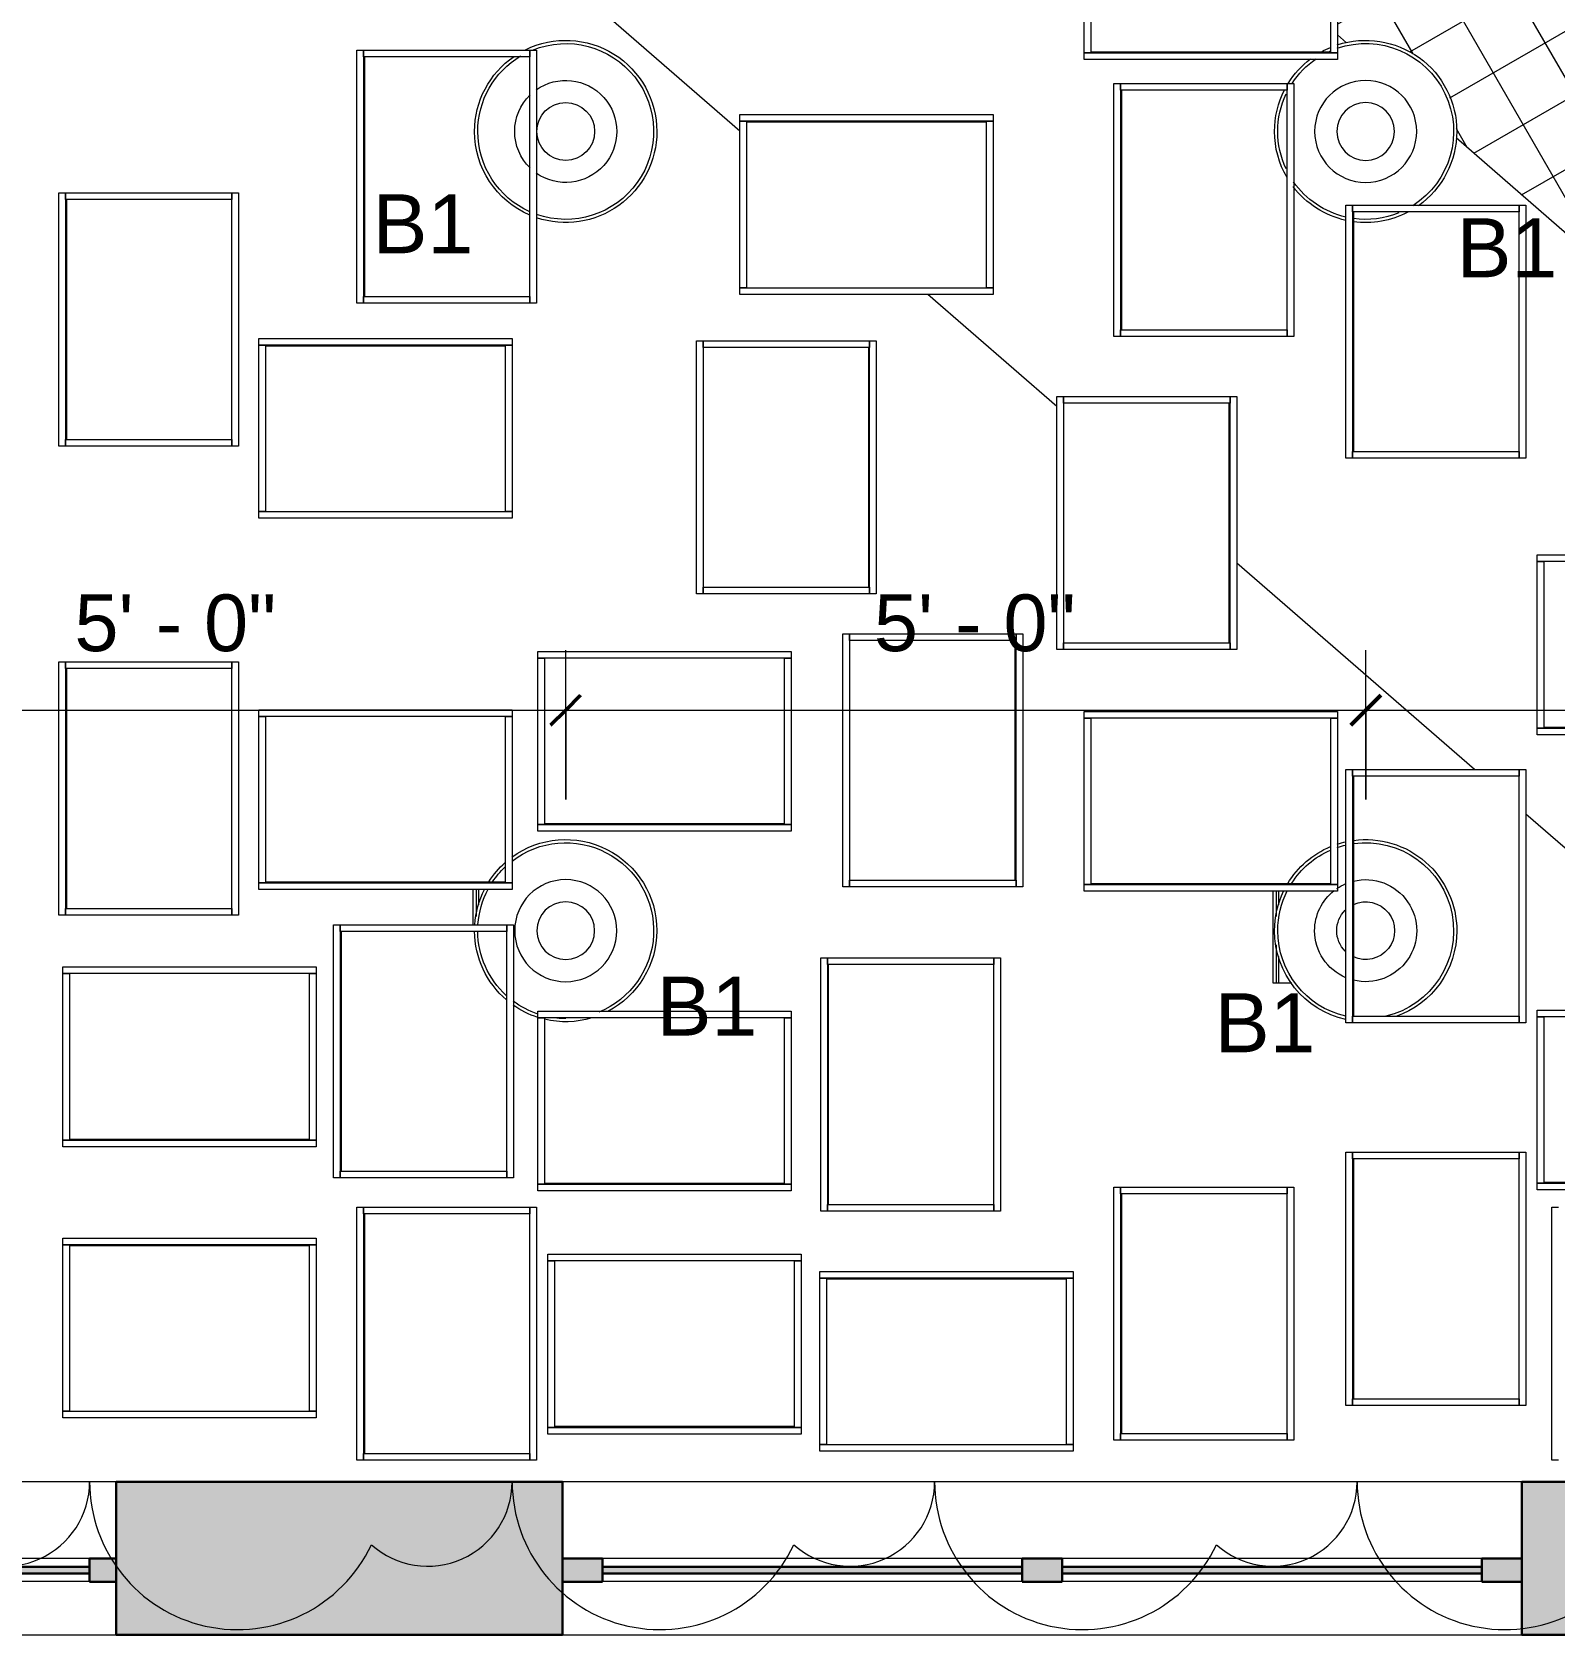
# Model space of a CAD drawing. Header units: inches. Extents: x 4387 to 7158, y 1246 to 2590.
# Drawn here: x 6943.4 to 7057.7, y 1283.3 to 1403.6 of the extents above; entities that cross this region are included whole.
import ezdxf

# ---------------------------------------------------------------- set-up
doc = ezdxf.new("R2010")
doc.units = ezdxf.units.IN
doc.header["$MEASUREMENT"] = 0
for name, color, linetype, lineweight in [('A-ANNO-DIMS', 211, 'Continuous', 9), ('A-ANNO-DIMS-48', 211, 'Continuous', 9), ('A-CLNG', 13, 'Continuous', 13), ('A-FLOR', 192, 'Continuous', 13), ('A-GENM', 13, 'Continuous', 9), ('A-GLAZ-CURT', 52, 'Continuous', 13), ('A-GLAZ-CWMG', 51, 'Continuous', 13), ('A-WALL', 113, 'Continuous', 13), ('A-WALL-PATT', 111, 'Continuous', 13), ('E-LITE-EQPM', 33, 'Continuous', 9), ('E-LITE-EQPM-IDEN', 33, 'Continuous', 9), ('G-ANNO-REVC', 71, 'Continuous', 9), ('M-EQPM', 50, 'Continuous', 9)]:
    doc.layers.add(name, color=color, linetype=linetype, lineweight=lineweight)
doc.styles.add('Arial_1', font='arial.ttf', dxfattribs={"height": 4.425898})
doc.styles.add('Swis721 Lt BT_2', font='swissl.ttf', dxfattribs={"height": 4.257319})
doc.dimstyles.new('OTJ_-_3_32__Linear__1_2__Tolerance_1', dxfattribs={"dimscale": 12, "dimtxt": 4.5, "dimasz": 0.1875, "dimexe": 0.375, "dimexo": 0.25, "dimgap": 0.25, "dimtad": 1, "dimdec": 1, "dimrnd": 0.5, "dimzin": 3, "dimdsep": 46, "dimlunit": 4, "dimtxsty": 'Swis721 Lt BT_2', "dimblk1": 'OBLIQUE', "dimblk2": 'OBLIQUE', "dimsah": 1, "dimcen": 0.09, "dimdle": 0.375, "dimazin": 0, "dimtfac": 1, "dimtdec": 4, "dimtix": 1, "dimtmove": 0, "dimatfit": 3, "dimfxl": 1, "dimtvp": 1, "dimfrac": 2, "dimtolj": 1, "dimtzin": 0, "dimarcsym": 2})

# ---------------------------------------------------------------- blocks, each defined once
blk = doc.blocks.new('Rectangular Mullion - 2_ x 1 3_4_-4406287-3 - ENLARGED PLAN _ LOUNGE 1025')
at = {"layer": 'A-GLAZ-CWMG', "lineweight": 18}
blk.add_hatch(color=50, dxfattribs=at).paths.add_polyline_path([(-2, -0.88), (0, -0.88), (0, 0.88), (-2, 0.88), (-2, -0.25)], flags=0)
at = {"layer": 'A-GLAZ-CWMG', "color": 135, "lineweight": 30}
for p, q in [((-2, 0.88), (0, 0.88)), ((-2, -0.88), (-2, 0.88)), ((0, 0.88), (0, -0.88)), ((0, -0.88), (-2, -0.88))]:
    blk.add_line(p, q, dxfattribs=at)
blk = doc.blocks.new('Rectangular Mullion - 3_ x 1 3_4_-4402381-3 - ENLARGED PLAN _ LOUNGE 1025')
at = {"layer": 'A-GLAZ-CWMG', "color": 215, "lineweight": 18}
for p, q in [((6064.46, 1289.03), (6032.46, 1289.03)), ((6064.46, 1287.28), (6032.46, 1287.28))]:
    blk.add_line(p, q, dxfattribs=at)
blk = doc.blocks.new('Rectangular Mullion - 3_ x 1 3_4_-4406289-3 - ENLARGED PLAN _ LOUNGE 1025')
at = {"layer": 'A-GLAZ-CWMG', "lineweight": 18}
blk.add_hatch(color=50, dxfattribs=at).paths.add_polyline_path([(-3, -0.88), (0, -0.88), (0, 0.88), (-3, 0.88), (-3, -0.25)], flags=0)
at = {"layer": 'A-GLAZ-CWMG', "color": 135, "lineweight": 30}
for p, q in [((-3, 0.88), (0, 0.88)), ((-3, -0.88), (-3, 0.88)), ((0, 0.88), (0, -0.88)), ((0, -0.88), (-3, -0.88))]:
    blk.add_line(p, q, dxfattribs=at)
blk = doc.blocks.new('Rectangular Mullion - 3_ x 1 3_4_-4405086-3 - ENLARGED PLAN _ LOUNGE 1025')
at = {"layer": 'A-GLAZ-CWMG', "color": 215, "lineweight": 18}
for p, q in [((6134.46, 1289.03), (6102.96, 1289.03)), ((6134.46, 1287.28), (6102.96, 1287.28))]:
    blk.add_line(p, q, dxfattribs=at)
blk = doc.blocks.new('System Panel - Glazed-4406290-3 - ENLARGED PLAN _ LOUNGE 1025')
at = {"layer": 'A-GLAZ-CURT', "lineweight": 18}
blk.add_hatch(color=50, dxfattribs=at).paths.add_polyline_path([(16, 0.25), (-16, 0.25), (-16, -0.25), (16, -0.25)], flags=0)
at = {"layer": 'A-GLAZ-CURT', "color": 135, "lineweight": 30}
for p, q in [((-16, -0.25), (-16, 0.25)), ((-16, 0.25), (16, 0.25)), ((16, 0.25), (16, -0.25)), ((16, -0.25), (-16, -0.25))]:
    blk.add_line(p, q, dxfattribs=at)
blk = doc.blocks.new('System Panel - Glazed-4406292-3 - ENLARGED PLAN _ LOUNGE 1025')
at = {"layer": 'A-GLAZ-CURT', "lineweight": 18}
blk.add_hatch(color=50, dxfattribs=at).paths.add_polyline_path([(-15.75, 0.25), (-15.75, -0.25), (15.75, -0.25), (15.75, 0.25), (-13.49, 0.25)], flags=0)
at = {"layer": 'A-GLAZ-CURT', "color": 135, "lineweight": 30}
for p, q in [((-15.75, -0.25), (-15.75, 0.25)), ((-15.75, 0.25), (15.75, 0.25)), ((15.75, 0.25), (15.75, -0.25)), ((15.75, -0.25), (-15.75, -0.25))]:
    blk.add_line(p, q, dxfattribs=at)
blk = doc.blocks.new('Rectangular Mullion - 3_ x 1 3_4_-4406293-3 - ENLARGED PLAN _ LOUNGE 1025')
at = {"layer": 'A-GLAZ-CWMG', "lineweight": 18}
blk.add_hatch(color=50, dxfattribs=at).paths.add_polyline_path([(-3, -0.88), (-3, 0.88), (0, 0.88), (0, -0.88)], flags=0)
at = {"layer": 'A-GLAZ-CWMG', "color": 135, "lineweight": 30}
for p, q in [((0, 0.88), (-3, 0.88)), ((-3, 0.88), (-3, -0.88)), ((0, -0.88), (0, 0.88)), ((-3, -0.88), (0, -0.88))]:
    blk.add_line(p, q, dxfattribs=at)
blk = doc.blocks.new('Rectangular Mullion - 3_ x 1 3_4_-4406288-3 - ENLARGED PLAN _ LOUNGE 1025')
at = {"layer": 'A-GLAZ-CWMG', "lineweight": 18}
blk.add_hatch(color=50, dxfattribs=at).paths.add_polyline_path([(1.5, -0.88), (-1.5, -0.88), (-1.5, 0.88), (1.5, 0.88), (1.5, -0.25)], flags=0)
at = {"layer": 'A-GLAZ-CWMG', "color": 135, "lineweight": 30}
for p, q in [((1.5, 0.88), (-1.5, 0.88)), ((-1.5, 0.88), (-1.5, -0.88)), ((1.5, -0.88), (1.5, 0.88)), ((-1.5, -0.88), (1.5, -0.88))]:
    blk.add_line(p, q, dxfattribs=at)
blk = doc.blocks.new('Mechanical Equipment 1 - Mechanical Equipment 1-4892762-3 - ENLARGED PLAN _ LOUNGE 1025')
at = {"layer": 'M-EQPM'}
h = blk.add_hatch(dxfattribs=at)
h.set_pattern_fill('FP_46', color=90, style=0, pattern_type=2)
h.set_pattern_definition([(30, (883.241, 0), (-2.25, 3.8971143), []), (120, (883.241, 0), (-3.8971143, -2.25), [])])
h.paths.add_polyline_path([(6208.78, 1359.38), (6230.03, 1383.84), (6223, 1389.95), (6222.02, 1389.54), (6220.25, 1389.31), (6218.48, 1389.54), (6216.83, 1390.23), (6215.41, 1391.31), (6214.32, 1392.73), (6213.64, 1394.38), (6213.4, 1396.15), (6213.64, 1397.93), (6213.69, 1398.05), (6197.13, 1412.44), (6197.13, 1401.55), (6178.13, 1401.55), (6178.13, 1415.05), (6194.12, 1415.05), (6193.72, 1415.39), (6193.22, 1415.39), (6193.22, 1415.83), (6182.38, 1425.26), (6173.13, 1425.26), (6173.13, 1433.3), (6172.27, 1434.05), (6172.27, 1415.39), (6158.77, 1415.39), (6158.77, 1434.39), (6171.88, 1434.39), (6160.31, 1444.44), (6160.25, 1444.43), (6158.48, 1444.67), (6156.83, 1445.35), (6155.41, 1446.44), (6154.32, 1447.86), (6153.64, 1449.51), (6153.53, 1450.34), (6134.02, 1467.3), (6134.02, 1448.34), (6120.52, 1448.34), (6120.52, 1467.34), (6133.95, 1467.36), (6129.95, 1470.84), (6119.29, 1470.84), (6119.29, 1480.1), (6110.31, 1487.91), (6101.22, 1487.91), (6101.22, 1495.81), (6096.19, 1500.19), (6096.19, 1495.55), (6077.19, 1495.55), (6077.19, 1509.05), (6085.99, 1509.05), (6070.49, 1522.53), (6062.48, 1522.53), (6062.48, 1529.49), (6054.96, 1536.03), (6054.42, 1536.03), (6054.34, 1536.56), (6012.46, 1572.97), (6012.46, 1582.08), (5976.33, 1582.08), (5976.33, 1561.34), (5973.82, 1557.75), (5973.82, 1497.54), (5989.87, 1520.44), (5983.96, 1520.44), (5983.96, 1540.44), (6003.96, 1540.44), (6003.96, 1537.43), (6062.48, 1486.56), (6062.48, 1486.84), (6081.48, 1486.84), (6081.48, 1473.34), (6077.69, 1473.34), (6110.78, 1444.57), (6114.52, 1444.57), (6114.52, 1441.32), (6121.02, 1435.67), (6121.02, 1444.57), (6134.52, 1444.57), (6134.52, 1425.57), (6132.63, 1425.57), (6144.74, 1415.05), (6158.13, 1415.05), (6158.13, 1403.41), (6158.82, 1402.81), (6160.25, 1403), (6162.02, 1402.77), (6163.67, 1402.08), (6165.09, 1400.99), (6166.18, 1399.58), (6166.86, 1397.93), (6167.09, 1396.15), (6167.03, 1395.67), (6175.35, 1388.44), (6175.35, 1399.75), (6188.85, 1399.75), (6188.85, 1380.75), (6184.19, 1380.75), (6193.22, 1372.9), (6193.22, 1390.61), (6206.72, 1390.61), (6206.72, 1371.61), (6194.71, 1371.61), (6206.72, 1361.17)], flags=0)
h.paths.add_polyline_path([(6139.13, 1425.26), (6139.13, 1438.76), (6158.13, 1438.76), (6158.13, 1425.26), (6139.63, 1425.26)], flags=0)
h.paths.add_polyline_path([(6137.36, 1454.68), (6136.82, 1454.79), (6136.29, 1455), (6135.78, 1455.4), (6135.45, 1455.82), (6135.26, 1456.12), (6135.09, 1456.63), (6135.02, 1457.19), (6135.16, 1457.93), (6135.48, 1458.61), (6135.83, 1459.02), (6136.24, 1459.34), (6136.77, 1459.57), (6137.18, 1459.68), (6137.77, 1459.69), (6138.27, 1459.58), (6138.78, 1459.38), (6139.3, 1458.97), (6139.64, 1458.55), (6139.83, 1458.25), (6140, 1457.74), (6140.06, 1457.19), (6139.95, 1456.5), (6139.61, 1455.76), (6139.26, 1455.35), (6138.84, 1455.03), (6138.31, 1454.8), (6137.9, 1454.7), (6137.38, 1454.68)], flags=0)
h.paths.add_polyline_path([(6113.36, 1454.68), (6112.82, 1454.79), (6112.29, 1455), (6111.78, 1455.4), (6111.45, 1455.82), (6111.25, 1456.16), (6111.09, 1456.63), (6111.02, 1457.19), (6111.16, 1457.93), (6111.48, 1458.61), (6111.83, 1459.02), (6112.24, 1459.34), (6112.77, 1459.57), (6113.18, 1459.68), (6113.76, 1459.69), (6114.27, 1459.58), (6114.78, 1459.38), (6115.3, 1458.97), (6115.64, 1458.55), (6115.83, 1458.25), (6116, 1457.74), (6116.06, 1457.19), (6115.95, 1456.5), (6115.61, 1455.76), (6115.26, 1455.35), (6114.84, 1455.03), (6114.31, 1454.8), (6113.9, 1454.7), (6113.38, 1454.68)], flags=0)
h.paths.add_polyline_path([(6113.66, 1461.15), (6099.13, 1461.15), (6099.13, 1474.65), (6118.13, 1474.65), (6118.13, 1461.15), (6116.42, 1461.15)], flags=0)
h.paths.add_polyline_path([(6095.61, 1470.17), (6084.53, 1470.17), (6084.53, 1489.17), (6098.03, 1489.17), (6098.03, 1470.17), (6097.53, 1470.17)], flags=0)
h.paths.add_polyline_path([(6075.16, 1495.72), (6062.16, 1495.72), (6062.16, 1514.72), (6075.66, 1514.72), (6075.66, 1495.72), (6075.24, 1495.72)], flags=0)
h.paths.add_polyline_path([(6040.25, 1509.31), (6038.48, 1509.54), (6036.83, 1510.23), (6035.41, 1511.31), (6034.32, 1512.73), (6033.64, 1514.38), (6033.4, 1516.15), (6033.64, 1517.93), (6034.32, 1519.58), (6035.41, 1520.99), (6036.83, 1522.08), (6038.48, 1522.77), (6040.25, 1523), (6042.02, 1522.77), (6043.67, 1522.08), (6045.09, 1520.99), (6046.18, 1519.58), (6046.86, 1517.93), (6047.09, 1516.15), (6046.86, 1514.38), (6046.18, 1512.73), (6045.09, 1511.31), (6043.67, 1510.23), (6042.02, 1509.54)], flags=0)
for p, q in [((6158.82, 1402.81), (6158.13, 1403.41)), ((6175.35, 1388.44), (6167.03, 1395.67))]:
    blk.add_line(p, q, dxfattribs=at)
blk = doc.blocks.new('Generic Models 1 - Generic Models 1-4984576-3 - ENLARGED PLAN _ LOUNGE 1025')
at = {"layer": 'A-CLNG', "lineweight": 18}
for p, q in [((6139.13, 1402.05), (6139.13, 1414.55)), ((6139.63, 1414.55), (6139.63, 1402.05)), ((6157.63, 1402.05), (6157.63, 1414.55)), ((6158.13, 1414.55), (6158.13, 1402.05)), ((6084.53, 1402.25), (6085.03, 1402.25)), ((6084.53, 1383.25), (6084.53, 1402.25)), ((6085.03, 1402.25), (6097.53, 1402.25)), ((6085.03, 1401.75), (6085.03, 1402.25)), ((6085.03, 1402.25), (6085.03, 1383.25)), ((6097.53, 1402.25), (6097.53, 1401.75)), ((6097.53, 1402.25), (6098.03, 1402.25)), ((6097.53, 1383.25), (6097.53, 1402.25)), ((6098.03, 1402.25), (6098.03, 1383.25)), ((6139.63, 1402.05), (6139.13, 1402.05)), ((6139.13, 1401.55), (6139.13, 1402.05)), ((6139.13, 1402.05), (6158.13, 1402.05)), ((6139.63, 1402.12), (6157.63, 1402.12)), ((6158.13, 1402.05), (6157.63, 1402.05)), ((6158.13, 1402.05), (6158.13, 1401.55)), ((6097.53, 1401.75), (6085.03, 1401.75)), ((6085.11, 1401.76), (6085.11, 1383.75)), ((6158.13, 1401.55), (6139.13, 1401.55)), ((6141.35, 1399.75), (6141.85, 1399.75)), ((6141.35, 1380.75), (6141.35, 1399.75)), ((6141.85, 1399.75), (6154.35, 1399.75)), ((6141.85, 1399.25), (6141.85, 1399.75)), ((6141.85, 1399.75), (6141.85, 1380.75)), ((6154.35, 1399.75), (6154.35, 1399.25)), ((6154.35, 1399.75), (6154.85, 1399.75)), ((6154.35, 1380.75), (6154.35, 1399.75)), ((6154.85, 1399.75), (6154.85, 1380.75)), ((6154.35, 1399.25), (6141.85, 1399.25)), ((6141.92, 1399.26), (6141.92, 1381.25)), ((6113.29, 1396.92), (6113.29, 1397.42)), ((6113.29, 1397.42), (6132.29, 1397.42)), ((6132.29, 1397.42), (6132.29, 1396.92)), ((6113.29, 1384.42), (6113.29, 1396.92)), ((6113.29, 1396.92), (6113.79, 1396.92)), ((6132.29, 1396.92), (6113.29, 1396.92)), ((6113.79, 1396.92), (6113.79, 1384.42)), ((6131.79, 1396.85), (6113.79, 1396.85)), ((6131.79, 1384.42), (6131.79, 1396.92)), ((6131.79, 1396.92), (6132.29, 1396.92)), ((6132.29, 1396.92), (6132.29, 1384.42)), ((6062.16, 1391.53), (6062.66, 1391.53)), ((6062.16, 1372.53), (6062.16, 1391.53)), ((6062.66, 1391.53), (6075.16, 1391.53)), ((6062.66, 1391.03), (6062.66, 1391.53)), ((6062.66, 1391.53), (6062.66, 1372.53)), ((6075.16, 1391.53), (6075.16, 1391.03)), ((6075.16, 1391.53), (6075.66, 1391.53)), ((6075.16, 1372.53), (6075.16, 1391.53)), ((6075.66, 1391.53), (6075.66, 1372.53)), ((6075.16, 1391.03), (6062.66, 1391.03)), ((6062.74, 1391.04), (6062.74, 1373.03)), ((6158.77, 1390.61), (6159.27, 1390.61)), ((6158.77, 1371.61), (6158.77, 1390.61)), ((6159.27, 1390.61), (6171.77, 1390.61)), ((6159.27, 1390.11), (6159.27, 1390.61)), ((6159.27, 1390.61), (6159.27, 1371.61)), ((6171.77, 1390.11), (6159.27, 1390.11)), ((6159.34, 1390.12), (6159.34, 1372.11)), ((6171.77, 1390.61), (6171.77, 1390.11)), ((6171.77, 1390.61), (6172.27, 1390.61)), ((6171.77, 1371.61), (6171.77, 1390.61)), ((6172.27, 1390.61), (6172.27, 1371.61)), ((6113.79, 1384.42), (6113.29, 1384.42)), ((6113.29, 1383.92), (6113.29, 1384.42)), ((6113.29, 1384.42), (6132.29, 1384.42)), ((6132.29, 1383.92), (6113.29, 1383.92)), ((6132.29, 1384.42), (6131.79, 1384.42)), ((6132.29, 1384.42), (6132.29, 1383.92)), ((6085.03, 1383.25), (6084.53, 1383.25)), ((6085.03, 1383.75), (6097.53, 1383.75)), ((6085.03, 1383.25), (6085.03, 1383.75)), ((6097.53, 1383.25), (6085.03, 1383.25)), ((6097.53, 1383.75), (6097.53, 1383.25)), ((6098.03, 1383.25), (6097.53, 1383.25)), ((6077.19, 1380.11), (6077.19, 1380.61)), ((6077.19, 1380.61), (6096.19, 1380.61)), ((6096.19, 1380.61), (6096.19, 1380.11)), ((6110.02, 1361.43), (6110.02, 1380.43)), ((6110.02, 1380.43), (6110.52, 1380.43)), ((6110.52, 1379.93), (6110.52, 1380.43)), ((6110.52, 1380.43), (6123.02, 1380.43)), ((6110.52, 1380.43), (6110.52, 1361.43)), ((6123.02, 1380.43), (6123.02, 1379.93)), ((6123.02, 1361.43), (6123.02, 1380.43)), ((6123.02, 1380.43), (6123.52, 1380.43)), ((6123.52, 1380.43), (6123.52, 1361.43)), ((6141.85, 1380.75), (6141.35, 1380.75)), ((6141.85, 1381.25), (6154.35, 1381.25)), ((6141.85, 1380.75), (6141.85, 1381.25)), ((6154.35, 1380.75), (6141.85, 1380.75)), ((6154.35, 1381.25), (6154.35, 1380.75)), ((6154.85, 1380.75), (6154.35, 1380.75)), ((6077.19, 1367.61), (6077.19, 1380.11)), ((6077.19, 1380.11), (6077.69, 1380.11)), ((6096.19, 1380.11), (6077.19, 1380.11)), ((6077.69, 1380.11), (6077.69, 1367.61)), ((6095.69, 1380.04), (6077.69, 1380.04)), ((6095.69, 1367.61), (6095.69, 1380.11)), ((6095.69, 1380.11), (6096.19, 1380.11)), ((6096.19, 1380.11), (6096.19, 1367.61)), ((6123.02, 1379.93), (6110.52, 1379.93)), ((6122.95, 1361.92), (6122.95, 1379.93)), ((6137.08, 1357.26), (6137.08, 1376.26)), ((6137.08, 1376.26), (6137.58, 1376.26)), ((6137.58, 1375.76), (6137.58, 1376.26)), ((6137.58, 1376.26), (6150.08, 1376.26)), ((6137.58, 1376.26), (6137.58, 1357.26)), ((6150.08, 1375.76), (6137.58, 1375.76)), ((6150.01, 1357.76), (6150.01, 1375.76)), ((6150.08, 1376.26), (6150.08, 1375.76)), ((6150.08, 1357.26), (6150.08, 1376.26)), ((6150.08, 1376.26), (6150.58, 1376.26)), ((6150.58, 1376.26), (6150.58, 1357.26)), ((6062.66, 1373.03), (6075.16, 1373.03)), ((6062.66, 1372.53), (6062.66, 1373.03)), ((6075.16, 1373.03), (6075.16, 1372.53)), ((6062.66, 1372.53), (6062.16, 1372.53)), ((6075.16, 1372.53), (6062.66, 1372.53)), ((6075.66, 1372.53), (6075.16, 1372.53)), ((6159.27, 1372.11), (6171.77, 1372.11)), ((6159.27, 1371.61), (6159.27, 1372.11)), ((6171.77, 1372.11), (6171.77, 1371.61)), ((6159.27, 1371.61), (6158.77, 1371.61)), ((6171.77, 1371.61), (6159.27, 1371.61)), ((6172.27, 1371.61), (6171.77, 1371.61)), ((6077.69, 1367.61), (6077.19, 1367.61)), ((6077.19, 1367.11), (6077.19, 1367.61)), ((6077.19, 1367.61), (6096.19, 1367.61)), ((6096.19, 1367.11), (6077.19, 1367.11)), ((6096.19, 1367.61), (6095.69, 1367.61)), ((6096.19, 1367.61), (6096.19, 1367.11)), ((6173.13, 1363.86), (6173.13, 1364.36)), ((6173.13, 1364.36), (6192.13, 1364.36)), ((6173.13, 1351.36), (6173.13, 1363.86)), ((6173.13, 1363.86), (6173.63, 1363.86)), ((6192.13, 1363.86), (6173.13, 1363.86)), ((6173.63, 1363.86), (6173.63, 1351.36)), ((6110.52, 1361.43), (6110.02, 1361.43)), ((6110.52, 1361.43), (6110.52, 1361.93)), ((6110.52, 1361.93), (6123.02, 1361.93)), ((6123.02, 1361.43), (6110.52, 1361.43)), ((6123.02, 1361.93), (6123.02, 1361.43)), ((6123.52, 1361.43), (6123.02, 1361.43)), ((6121.02, 1339.43), (6121.02, 1358.43)), ((6121.02, 1358.43), (6121.52, 1358.43)), ((6121.52, 1357.93), (6121.52, 1358.43)), ((6121.52, 1358.43), (6134.02, 1358.43)), ((6121.52, 1358.43), (6121.52, 1339.43)), ((6134.02, 1357.93), (6121.52, 1357.93)), ((6133.95, 1339.93), (6133.95, 1357.93)), ((6134.02, 1358.43), (6134.02, 1357.93)), ((6134.02, 1339.43), (6134.02, 1358.43)), ((6134.02, 1358.43), (6134.52, 1358.43)), ((6134.52, 1358.43), (6134.52, 1339.43)), ((6137.58, 1357.26), (6137.58, 1357.76)), ((6137.58, 1357.76), (6150.08, 1357.76)), ((6150.08, 1357.76), (6150.08, 1357.26)), ((6062.16, 1337.32), (6062.16, 1356.32)), ((6062.16, 1356.32), (6062.66, 1356.32)), ((6062.66, 1355.82), (6062.66, 1356.32)), ((6062.66, 1356.32), (6075.16, 1356.32)), ((6062.66, 1356.32), (6062.66, 1337.32)), ((6075.16, 1356.32), (6075.16, 1355.82)), ((6075.16, 1337.32), (6075.16, 1356.32)), ((6075.16, 1356.32), (6075.66, 1356.32)), ((6075.66, 1356.32), (6075.66, 1337.32)), ((6098.13, 1356.61), (6098.13, 1357.11)), ((6098.13, 1357.11), (6117.13, 1357.11)), ((6098.13, 1344.11), (6098.13, 1356.61)), ((6098.13, 1356.61), (6098.63, 1356.61)), ((6117.13, 1356.61), (6098.13, 1356.61)), ((6098.63, 1356.61), (6098.63, 1344.11)), ((6116.63, 1344.11), (6116.63, 1356.61)), ((6116.63, 1356.61), (6117.13, 1356.61)), ((6117.13, 1357.11), (6117.13, 1356.61)), ((6117.13, 1356.61), (6117.13, 1344.11)), ((6137.58, 1357.26), (6137.08, 1357.26)), ((6150.08, 1357.26), (6137.58, 1357.26)), ((6150.58, 1357.26), (6150.08, 1357.26)), ((6075.16, 1355.82), (6062.66, 1355.82)), ((6062.74, 1355.82), (6062.74, 1337.82)), ((6077.19, 1352.24), (6077.19, 1352.74)), ((6077.19, 1352.74), (6096.19, 1352.74)), ((6096.19, 1352.74), (6096.19, 1352.24)), ((6139.13, 1352.11), (6139.13, 1352.61)), ((6139.13, 1352.61), (6158.13, 1352.61)), ((6158.13, 1352.61), (6158.13, 1352.11)), ((6077.19, 1339.74), (6077.19, 1352.24)), ((6077.19, 1352.24), (6077.69, 1352.24)), ((6096.19, 1352.24), (6077.19, 1352.24)), ((6077.69, 1352.24), (6077.69, 1339.74)), ((6095.69, 1339.74), (6095.69, 1352.24)), ((6095.69, 1352.24), (6096.19, 1352.24)), ((6096.19, 1352.24), (6096.19, 1339.74)), ((6139.13, 1339.61), (6139.13, 1352.11)), ((6139.13, 1352.11), (6139.63, 1352.11)), ((6158.13, 1352.11), (6139.13, 1352.11)), ((6139.63, 1352.11), (6139.63, 1339.61)), ((6157.63, 1339.61), (6157.63, 1352.11)), ((6157.63, 1352.11), (6158.13, 1352.11)), ((6158.13, 1352.11), (6158.13, 1339.61)), ((6173.63, 1351.36), (6173.13, 1351.36)), ((6173.13, 1350.86), (6173.13, 1351.36)), ((6173.13, 1351.36), (6192.13, 1351.36)), ((6173.63, 1351.43), (6191.63, 1351.43)), ((6192.13, 1350.86), (6173.13, 1350.86)), ((6158.77, 1329.24), (6158.77, 1348.24)), ((6158.77, 1348.24), (6159.27, 1348.24)), ((6159.27, 1347.74), (6159.27, 1348.24)), ((6159.27, 1348.24), (6171.77, 1348.24)), ((6159.27, 1348.24), (6159.27, 1329.24)), ((6171.77, 1347.74), (6159.27, 1347.74)), ((6159.34, 1347.74), (6159.34, 1329.74)), ((6171.77, 1348.24), (6171.77, 1347.74)), ((6171.77, 1329.24), (6171.77, 1348.24)), ((6171.77, 1348.24), (6172.27, 1348.24)), ((6172.27, 1348.24), (6172.27, 1329.24)), ((6098.63, 1344.11), (6098.13, 1344.11)), ((6098.13, 1343.61), (6098.13, 1344.11)), ((6098.13, 1344.11), (6117.13, 1344.11)), ((6098.63, 1344.19), (6116.63, 1344.19)), ((6117.13, 1344.11), (6116.63, 1344.11)), ((6117.13, 1344.11), (6117.13, 1343.61)), ((6117.13, 1343.61), (6098.13, 1343.61)), ((6077.69, 1339.74), (6077.19, 1339.74)), ((6077.19, 1339.24), (6077.19, 1339.74)), ((6077.19, 1339.74), (6096.19, 1339.74)), ((6077.69, 1339.81), (6095.69, 1339.81)), ((6096.19, 1339.74), (6095.69, 1339.74)), ((6096.19, 1339.74), (6096.19, 1339.24)), ((6121.52, 1339.43), (6121.02, 1339.43)), ((6121.52, 1339.43), (6121.52, 1339.93)), ((6121.52, 1339.93), (6134.02, 1339.93)), ((6134.02, 1339.43), (6121.52, 1339.43)), ((6134.02, 1339.93), (6134.02, 1339.43)), ((6134.52, 1339.43), (6134.02, 1339.43)), ((6139.63, 1339.61), (6139.13, 1339.61)), ((6139.13, 1339.11), (6139.13, 1339.61)), ((6139.13, 1339.61), (6158.13, 1339.61)), ((6139.63, 1339.69), (6157.63, 1339.69)), ((6158.13, 1339.61), (6157.63, 1339.61)), ((6158.13, 1339.61), (6158.13, 1339.11)), ((6096.19, 1339.24), (6077.19, 1339.24)), ((6158.13, 1339.11), (6139.13, 1339.11)), ((6062.66, 1337.32), (6062.16, 1337.32)), ((6062.66, 1337.32), (6062.66, 1337.82)), ((6062.66, 1337.82), (6075.16, 1337.82)), ((6075.16, 1337.32), (6062.66, 1337.32)), ((6075.16, 1337.82), (6075.16, 1337.32)), ((6075.66, 1337.32), (6075.16, 1337.32)), ((6082.78, 1317.6), (6082.78, 1336.6)), ((6082.78, 1336.6), (6083.28, 1336.6)), ((6083.28, 1336.1), (6083.28, 1336.6)), ((6083.28, 1336.6), (6095.78, 1336.6)), ((6083.28, 1336.6), (6083.28, 1317.6)), ((6095.78, 1336.1), (6083.28, 1336.1)), ((6083.36, 1336.1), (6083.36, 1318.1)), ((6095.78, 1336.6), (6095.78, 1336.1)), ((6095.78, 1317.6), (6095.78, 1336.6)), ((6095.78, 1336.6), (6096.28, 1336.6)), ((6096.28, 1336.6), (6096.28, 1317.6)), ((6062.48, 1332.93), (6062.48, 1333.43)), ((6062.48, 1333.43), (6081.48, 1333.43)), ((6081.48, 1333.43), (6081.48, 1332.93)), ((6119.35, 1315.1), (6119.35, 1334.1)), ((6119.35, 1334.1), (6119.85, 1334.1)), ((6119.85, 1333.6), (6119.85, 1334.1)), ((6119.85, 1334.1), (6132.35, 1334.1)), ((6119.85, 1334.1), (6119.85, 1315.1)), ((6132.35, 1333.6), (6119.85, 1333.6)), ((6119.92, 1333.6), (6119.92, 1315.6)), ((6132.35, 1334.1), (6132.35, 1333.6)), ((6132.35, 1315.1), (6132.35, 1334.1)), ((6132.35, 1334.1), (6132.85, 1334.1)), ((6132.85, 1334.1), (6132.85, 1315.1)), ((6062.48, 1320.43), (6062.48, 1332.93)), ((6062.48, 1332.93), (6062.98, 1332.93)), ((6081.48, 1332.93), (6062.48, 1332.93)), ((6062.98, 1332.93), (6062.98, 1320.43)), ((6080.98, 1320.43), (6080.98, 1332.93)), ((6080.98, 1332.93), (6081.48, 1332.93)), ((6081.48, 1332.93), (6081.48, 1320.43)), ((6098.13, 1329.61), (6098.13, 1330.11)), ((6098.13, 1330.11), (6117.13, 1330.11)), ((6117.13, 1330.11), (6117.13, 1329.61)), ((6159.27, 1329.24), (6159.27, 1329.74)), ((6159.27, 1329.74), (6171.77, 1329.74)), ((6171.77, 1329.74), (6171.77, 1329.24)), ((6173.13, 1329.69), (6173.13, 1330.19)), ((6173.13, 1330.19), (6192.13, 1330.19)), ((6173.13, 1317.19), (6173.13, 1329.69)), ((6173.13, 1329.69), (6173.63, 1329.69)), ((6192.13, 1329.69), (6173.13, 1329.69)), ((6173.63, 1329.69), (6173.63, 1317.19)), ((6098.13, 1317.11), (6098.13, 1329.61)), ((6098.13, 1329.61), (6098.63, 1329.61)), ((6117.13, 1329.61), (6098.13, 1329.61)), ((6098.63, 1329.61), (6098.63, 1317.11)), ((6116.63, 1317.11), (6116.63, 1329.61)), ((6116.63, 1329.61), (6117.13, 1329.61)), ((6117.13, 1329.61), (6117.13, 1317.11)), ((6159.27, 1329.24), (6158.77, 1329.24)), ((6171.77, 1329.24), (6159.27, 1329.24)), ((6172.27, 1329.24), (6171.77, 1329.24)), ((6062.98, 1320.43), (6062.48, 1320.43)), ((6062.48, 1319.93), (6062.48, 1320.43)), ((6062.48, 1320.43), (6081.48, 1320.43)), ((6062.98, 1320.5), (6080.98, 1320.5)), ((6081.48, 1320.43), (6080.98, 1320.43)), ((6081.48, 1320.43), (6081.48, 1319.93)), ((6081.48, 1319.93), (6062.48, 1319.93)), ((6158.77, 1319.51), (6159.27, 1319.51)), ((6158.77, 1300.51), (6158.77, 1319.51)), ((6159.27, 1319.51), (6171.77, 1319.51)), ((6159.27, 1319.01), (6159.27, 1319.51)), ((6159.27, 1319.51), (6159.27, 1300.51)), ((6171.77, 1319.01), (6159.27, 1319.01)), ((6159.34, 1319.01), (6159.34, 1301.01)), ((6171.77, 1319.51), (6171.77, 1319.01)), ((6171.77, 1319.51), (6172.27, 1319.51)), ((6171.77, 1300.51), (6171.77, 1319.51)), ((6172.27, 1319.51), (6172.27, 1300.51)), ((6083.28, 1317.6), (6083.28, 1318.1)), ((6083.28, 1318.1), (6095.78, 1318.1)), ((6095.78, 1318.1), (6095.78, 1317.6)), ((6083.28, 1317.6), (6082.78, 1317.6)), ((6095.78, 1317.6), (6083.28, 1317.6)), ((6096.28, 1317.6), (6095.78, 1317.6)), ((6098.63, 1317.11), (6098.13, 1317.11)), ((6098.13, 1316.61), (6098.13, 1317.11)), ((6098.13, 1317.11), (6117.13, 1317.11)), ((6117.13, 1316.61), (6098.13, 1316.61)), ((6098.63, 1317.19), (6116.63, 1317.19)), ((6117.13, 1317.11), (6116.63, 1317.11)), ((6117.13, 1317.11), (6117.13, 1316.61)), ((6141.35, 1316.9), (6141.85, 1316.9)), ((6141.35, 1297.9), (6141.35, 1316.9)), ((6141.85, 1316.9), (6154.35, 1316.9)), ((6141.85, 1316.4), (6141.85, 1316.9)), ((6141.85, 1316.9), (6141.85, 1297.9)), ((6154.35, 1316.9), (6154.35, 1316.4)), ((6154.35, 1316.9), (6154.85, 1316.9)), ((6154.35, 1297.9), (6154.35, 1316.9)), ((6154.85, 1316.9), (6154.85, 1297.9)), ((6173.63, 1317.19), (6173.13, 1317.19)), ((6173.13, 1316.69), (6173.13, 1317.19)), ((6173.13, 1317.19), (6192.13, 1317.19)), ((6192.13, 1316.69), (6173.13, 1316.69)), ((6173.63, 1317.26), (6191.63, 1317.26)), ((6084.53, 1315.4), (6085.03, 1315.4)), ((6084.53, 1296.4), (6084.53, 1315.4)), ((6085.03, 1315.4), (6097.53, 1315.4)), ((6085.03, 1314.9), (6085.03, 1315.4)), ((6085.03, 1315.4), (6085.03, 1296.4)), ((6097.53, 1315.4), (6097.53, 1314.9)), ((6097.53, 1315.4), (6098.03, 1315.4)), ((6097.53, 1296.4), (6097.53, 1315.4)), ((6098.03, 1315.4), (6098.03, 1296.4)), ((6119.85, 1315.1), (6119.85, 1315.6)), ((6119.85, 1315.6), (6132.35, 1315.6)), ((6132.35, 1315.6), (6132.35, 1315.1)), ((6154.35, 1316.4), (6141.85, 1316.4)), ((6141.92, 1316.4), (6141.92, 1298.4)), ((6174.22, 1315.4), (6174.72, 1315.4)), ((6174.22, 1296.4), (6174.22, 1315.4)), ((6097.53, 1314.9), (6085.03, 1314.9)), ((6085.11, 1314.9), (6085.11, 1296.9)), ((6119.85, 1315.1), (6119.35, 1315.1)), ((6132.35, 1315.1), (6119.85, 1315.1)), ((6132.85, 1315.1), (6132.35, 1315.1)), ((6062.48, 1312.57), (6062.48, 1313.07)), ((6062.48, 1313.07), (6081.48, 1313.07)), ((6081.48, 1313.07), (6081.48, 1312.57)), ((6062.48, 1300.07), (6062.48, 1312.57)), ((6062.48, 1312.57), (6062.98, 1312.57)), ((6081.48, 1312.57), (6062.48, 1312.57)), ((6062.98, 1312.57), (6062.98, 1300.07)), ((6080.98, 1312.5), (6062.98, 1312.5)), ((6080.98, 1300.07), (6080.98, 1312.57)), ((6080.98, 1312.57), (6081.48, 1312.57)), ((6081.48, 1312.57), (6081.48, 1300.07)), ((6098.88, 1311.36), (6098.88, 1311.86)), ((6098.88, 1311.86), (6117.88, 1311.86)), ((6117.88, 1311.86), (6117.88, 1311.36)), ((6098.88, 1298.86), (6098.88, 1311.36)), ((6098.88, 1311.36), (6099.38, 1311.36)), ((6117.88, 1311.36), (6098.88, 1311.36)), ((6099.38, 1311.36), (6099.38, 1298.86)), ((6117.38, 1298.86), (6117.38, 1311.36)), ((6117.38, 1311.36), (6117.88, 1311.36)), ((6117.88, 1311.36), (6117.88, 1298.86)), ((6119.29, 1310.07), (6119.29, 1310.57)), ((6119.29, 1310.57), (6138.29, 1310.57)), ((6138.29, 1310.57), (6138.29, 1310.07)), ((6119.29, 1297.57), (6119.29, 1310.07)), ((6119.29, 1310.07), (6119.79, 1310.07)), ((6138.29, 1310.07), (6119.29, 1310.07)), ((6119.79, 1310.07), (6119.79, 1297.57)), ((6137.79, 1310), (6119.79, 1310)), ((6137.79, 1297.57), (6137.79, 1310.07)), ((6137.79, 1310.07), (6138.29, 1310.07)), ((6138.29, 1310.07), (6138.29, 1297.57)), ((6159.27, 1301.01), (6171.77, 1301.01)), ((6159.27, 1300.51), (6159.27, 1301.01)), ((6171.77, 1301.01), (6171.77, 1300.51)), ((6062.98, 1300.07), (6062.48, 1300.07)), ((6062.48, 1299.57), (6062.48, 1300.07)), ((6062.48, 1300.07), (6081.48, 1300.07)), ((6081.48, 1300.07), (6080.98, 1300.07)), ((6081.48, 1300.07), (6081.48, 1299.57)), ((6159.27, 1300.51), (6158.77, 1300.51)), ((6171.77, 1300.51), (6159.27, 1300.51)), ((6172.27, 1300.51), (6171.77, 1300.51)), ((6081.48, 1299.57), (6062.48, 1299.57)), ((6099.38, 1298.86), (6098.88, 1298.86)), ((6098.88, 1298.36), (6098.88, 1298.86)), ((6098.88, 1298.86), (6117.88, 1298.86)), ((6099.38, 1298.94), (6117.38, 1298.94)), ((6117.88, 1298.86), (6117.38, 1298.86)), ((6117.88, 1298.86), (6117.88, 1298.36)), ((6141.85, 1298.4), (6154.35, 1298.4)), ((6141.85, 1297.9), (6141.85, 1298.4)), ((6154.35, 1298.4), (6154.35, 1297.9)), ((6117.88, 1298.36), (6098.88, 1298.36)), ((6119.79, 1297.57), (6119.29, 1297.57)), ((6119.29, 1297.07), (6119.29, 1297.57)), ((6119.29, 1297.57), (6138.29, 1297.57)), ((6138.29, 1297.57), (6137.79, 1297.57)), ((6138.29, 1297.57), (6138.29, 1297.07)), ((6141.85, 1297.9), (6141.35, 1297.9)), ((6154.35, 1297.9), (6141.85, 1297.9)), ((6154.85, 1297.9), (6154.35, 1297.9)), ((6085.03, 1296.4), (6084.53, 1296.4)), ((6085.03, 1296.9), (6097.53, 1296.9)), ((6085.03, 1296.4), (6085.03, 1296.9)), ((6097.53, 1296.4), (6085.03, 1296.4)), ((6097.53, 1296.9), (6097.53, 1296.4)), ((6098.03, 1296.4), (6097.53, 1296.4)), ((6138.29, 1297.07), (6119.29, 1297.07)), ((6174.72, 1296.4), (6174.22, 1296.4))]:
    blk.add_line(p, q, dxfattribs=at)
blk = doc.blocks.new('L-Surface Mounted Downlight - B - DOWNLIGHT_ SURFACE MOUNTED-V185-3 - ENLARGED PLAN _ LOUNGE 1025')
at = {"layer": 'A-GENM'}
for p, q in [((-6.96, 3.92), (-5.54, 3.92)), ((-6.96, -2.96), (-6.96, 3.92)), ((-6.7, 3.92), (-6.7, 1.07)), ((-6.54, 1.94), (-6.54, 3.92)), ((-6.7, -1.07), (-6.7, -2.96)), ((-6.54, -2.96), (-6.54, -1.94))]:
    blk.add_line(p, q, dxfattribs=at)
at = {"layer": 'E-LITE-EQPM'}
for radius, start, end in [(6.84, 102.5405, 180), (6.6, 103.1249, 180), (6.6, 262.0004, 76.7714), (6.84, 360, 70.6691), (3.83, 256.0695, 103.9305), (3.83, 112.7606, 180), (2.17, 134.8384, 180), (2.17, 244.9467, 115.0533), (6.84, 180, 205.8064), (6.6, 180, 206.9855), (3.83, 180, 231.7922), (2.17, 180, 225.1616), (6.84, 262.3113, 360), (6.84, 211.1796, 247.3101), (6.6, 212.5315, 246.4726), (3.83, 235.716, 247.2394), (6.6, 251.1793, 256.8751), (6.84, 251.8533, 257.4595)]:
    blk.add_arc((0, 0), radius, start, end, dxfattribs=at)
blk = doc.blocks.new('L-Surface Mounted Downlight - B - DOWNLIGHT_ SURFACE MOUNTED-V186-3 - ENLARGED PLAN _ LOUNGE 1025')
at = {"layer": 'E-LITE-EQPM'}
for radius in [3.83, 2.17]:
    blk.add_circle((0, 0), radius, dxfattribs=at)
for radius, start, end in [(6.84, 102.5405, 142.7338), (6.6, 103.1249, 145.0957), (6.84, 62.4918, 97.6887), (6.6, 67.8738, 97.9996), (6.6, 251.1793, 57.6207), (6.84, 360, 54.6716), (6.84, 149.6286, 180), (6.6, 154.7936, 180), (6.84, 180, 207.0583), (6.6, 180, 205.2064), (6.84, 251.8533, 360), (6.6, 213.1584, 235.646), (6.84, 211.8649, 232.6951), (6.84, 240.9494, 247.3101), (6.6, 245.6395, 246.4726)]:
    blk.add_arc((0, 0), radius, start, end, dxfattribs=at)
blk = doc.blocks.new('L-Surface Mounted Downlight - B - DOWNLIGHT_ SURFACE MOUNTED-V188-3 - ENLARGED PLAN _ LOUNGE 1025')
at = {"layer": 'A-GENM'}
for p, q in [((-6.96, -3.09), (-6.96, -0.45)), ((-6.7, -1.07), (-6.7, -3.09)), ((-6.54, -3.09), (-6.54, -1.94))]:
    blk.add_line(p, q, dxfattribs=at)
at = {"layer": 'E-LITE-EQPM'}
for radius in [3.83, 2.17]:
    blk.add_circle((0, 0), radius, dxfattribs=at)
for radius, start, end in [(6.6, 232.3634, 67.8209), (6.84, 107.7707, 125.3128), (6.6, 108.4505, 126.684), (6.84, 73.4113, 103.3483), (6.6, 89.914, 95.7539), (6.84, 360, 62.4432), (6.84, 130.6035, 179.5417), (6.6, 132.5785, 179.5227), (6.84, 183.7753, 206.9416), (6.6, 183.932, 208.1947), (6.84, 233.6861, 360), (6.84, 212.5015, 228.3955), (6.6, 213.7407, 226.2086)]:
    blk.add_arc((0, 0), radius, start, end, dxfattribs=at)
blk = doc.blocks.new('L-Surface Mounted Downlight - B - DOWNLIGHT_ SURFACE MOUNTED-V189-3 - ENLARGED PLAN _ LOUNGE 1025')
at = {"layer": 'E-LITE-EQPM'}
for radius, start, end in [(6.84, 113.2043, 180), (6.6, 114.0974, 180), (6.6, 247.8649, 109.3271), (6.84, 360, 108.6612), (3.83, 234.6915, 125.3085), (3.83, 134.3563, 180), (2.17, 180.0243, 179.9757), (6.84, 180, 235.4615), (6.6, 180, 239.1447), (3.83, 180, 225.6437), (6.84, 243.7485, 360)]:
    blk.add_arc((0, 0), radius, start, end, dxfattribs=at)
blk = doc.blocks.new('DIMBLOCK7-3 - ENLARGED PLAN _ LOUNGE 1025')
at = {"layer": 'A-ANNO-DIMS-48'}
for p, q in [((6923.49, 1346), (6923.49, 1357.2)), ((6983.45, 1346), (6983.45, 1357.2)), ((6918.99, 1352.7), (6983.45, 1352.7)), ((6923.49, 1352.7), (6923.49, 1346)), ((6983.45, 1352.7), (6983.45, 1346))]:
    blk.add_line(p, q, dxfattribs=at)
at = {"layer": 'A-ANNO-DIMS-48', "lineweight": 50}
for p, q in [((6923.49, 1352.7), (6924.62, 1353.83)), ((6983.45, 1352.7), (6984.57, 1353.83)), ((6923.49, 1352.7), (6922.37, 1351.58)), ((6983.45, 1352.7), (6982.32, 1351.58))]:
    blk.add_line(p, q, dxfattribs=at)
at = {"layer": 'A-ANNO-DIMS-48', "color": 0, "insert": (6946.58, 1361.39), "char_height": 4.257, "width": 16.5429, "attachment_point": 1, "line_spacing_factor": 1.00667, "style": 'Swis721 Lt BT_2'}
blk.add_mtext('5\' - 0"', dxfattribs=at)
blk = doc.blocks.new('_Oblique')
at = {"color": 0, "linetype": 'ByBlock', "lineweight": -2}
blk.add_line((-0.5, -0.5), (0.5, 0.5), dxfattribs=at)
blk = doc.blocks.new('DIMBLOCK8-3 - ENLARGED PLAN _ LOUNGE 1025')
at = {"layer": 'A-ANNO-DIMS-48'}
for p, q in [((6983.45, 1346), (6983.45, 1357.2)), ((7043.49, 1346), (7043.49, 1357.2)), ((6983.45, 1352.7), (7043.49, 1352.7)), ((6983.45, 1352.7), (6983.45, 1346)), ((7043.49, 1352.7), (7043.49, 1346))]:
    blk.add_line(p, q, dxfattribs=at)
at = {"layer": 'A-ANNO-DIMS-48', "lineweight": 50}
for p, q in [((6983.45, 1352.7), (6984.57, 1353.83)), ((7043.49, 1352.7), (7044.62, 1353.83)), ((6983.45, 1352.7), (6982.32, 1351.58)), ((7043.49, 1352.7), (7042.37, 1351.58))]:
    blk.add_line(p, q, dxfattribs=at)
at = {"layer": 'A-ANNO-DIMS-48', "color": 0, "insert": (7006.58, 1361.39), "char_height": 4.257, "width": 16.5429, "attachment_point": 1, "line_spacing_factor": 1.00667, "style": 'Swis721 Lt BT_2'}
blk.add_mtext('5\' - 0"', dxfattribs=at)
blk = doc.blocks.new('DIMBLOCK9-3 - ENLARGED PLAN _ LOUNGE 1025')
at = {"layer": 'A-ANNO-DIMS-48'}
for p, q in [((7043.49, 1346), (7043.49, 1357.2)), ((7103.49, 1346), (7103.49, 1357.2)), ((7043.49, 1352.7), (7107.99, 1352.7)), ((7043.49, 1352.7), (7043.49, 1346)), ((7103.49, 1352.7), (7103.49, 1346))]:
    blk.add_line(p, q, dxfattribs=at)
at = {"layer": 'A-ANNO-DIMS-48', "lineweight": 50}
for p, q in [((7043.49, 1352.7), (7044.62, 1353.83)), ((7103.49, 1352.7), (7104.62, 1353.83)), ((7043.49, 1352.7), (7042.37, 1351.58)), ((7103.49, 1352.7), (7102.37, 1351.58))]:
    blk.add_line(p, q, dxfattribs=at)
at = {"layer": 'A-ANNO-DIMS-48', "color": 0, "insert": (7066.6, 1361.39), "char_height": 4.257, "width": 16.5429, "attachment_point": 1, "line_spacing_factor": 1.00667, "style": 'Swis721 Lt BT_2'}
blk.add_mtext('5\' - 0"', dxfattribs=at)
blk = doc.blocks.new('Family - ___-6309943-3 - ENLARGED PLAN _ LOUNGE 1025')
at = {"layer": 'G-ANNO-REVC'}
for centre, radius, start, end in [((6058.14, 1294.78), 6.34, 228.1897, 0), ((6075.58, 1294.78), 11.1, 180, 334.7912), ((6089.85, 1294.78), 6.34, 228.1897, 0), ((6107.29, 1294.78), 11.1, 180, 334.7912), ((6121.56, 1294.78), 6.34, 228.1897, 0), ((6139, 1294.78), 11.1, 180, 334.7912), ((6153.27, 1294.78), 6.34, 228.1897, 0), ((6170.71, 1294.78), 11.1, 180, 334.7912)]:
    blk.add_arc(centre, radius, start, end, dxfattribs=at)

msp = doc.modelspace()

# ---------------------------------------------------------------- hatches: boundary and pattern name
at = {"layer": 'A-WALL-PATT', "lineweight": 9}
h = msp.add_hatch(color=7, dxfattribs=at)
h.paths.add_polyline_path([(7129.2, 1283.28), (7146.7, 1283.28), (7146.7, 1294.78), (7124.7, 1294.78), (7124.7, 1283.28)], flags=0)
h.paths.add_polyline_path([(7055.2, 1283.28), (7088.7, 1283.28), (7088.7, 1294.78), (7055.2, 1294.78), (7055.2, 1284.13)], flags=0)
h.paths.add_polyline_path([(6949.7, 1283.28), (6983.2, 1283.28), (6983.2, 1294.78), (6949.7, 1294.78)], flags=0)
h.paths.add_polyline_path([(6879.7, 1283.28), (6913.7, 1283.28), (6913.7, 1294.78), (6879.7, 1294.78)], flags=0)

# ---------------------------------------------------------------- linework, layer by layer
at = {"layer": 'A-FLOR', "lineweight": 18}
for p, q in [((6996.53, 1396.17), (6981.27, 1409.43)), ((7020.32, 1375.49), (7010.62, 1383.92)), ((7051.67, 1348.24), (7033.82, 1363.75)), ((7072.44, 1330.19), (7055.51, 1344.9))]:
    msp.add_line(p, q, dxfattribs=at)
at = {"layer": 'A-WALL', "color": 215, "lineweight": 18}
for p, q in [((6949.7, 1294.78), (6913.7, 1294.78)), ((7055.2, 1294.78), (6983.2, 1294.78)), ((6913.7, 1283.28), (6949.7, 1283.28)), ((6983.2, 1283.28), (7055.2, 1283.28))]:
    msp.add_line(p, q, dxfattribs=at)
at = {"layer": 'A-WALL', "color": 135, "lineweight": 30}
for p, q in [((6949.7, 1294.78), (6983.2, 1294.78)), ((6949.7, 1283.28), (6949.7, 1294.78)), ((6983.2, 1294.78), (6983.2, 1283.28)), ((7055.2, 1294.78), (7088.7, 1294.78)), ((7055.2, 1283.28), (7055.2, 1294.78)), ((6983.2, 1283.28), (6949.7, 1283.28)), ((7088.7, 1283.28), (7055.2, 1283.28))]:
    msp.add_line(p, q, dxfattribs=at)

# ---------------------------------------------------------------- block references
at = {"layer": 'A-CLNG', "lineweight": 18}
msp.add_blockref('Generic Models 1 - Generic Models 1-4984576-3 - ENLARGED PLAN _ LOUNGE 1025', (883.24, 0), dxfattribs=at)
at = {"layer": 'A-GLAZ-CURT', "color": 215, "lineweight": 18, "rotation": 180}
for name, p in [('System Panel - Glazed-4406290-3 - ENLARGED PLAN _ LOUNGE 1025', (6931.7, 1288.15)), ('System Panel - Glazed-4406292-3 - ENLARGED PLAN _ LOUNGE 1025', (7001.95, 1288.15)), ('System Panel - Glazed-4406292-3 - ENLARGED PLAN _ LOUNGE 1025', (7036.45, 1288.15))]:
    msp.add_blockref(name, p, dxfattribs=at)
at = {"layer": 'A-GLAZ-CWMG', "color": 215, "lineweight": 18}
for name, p in [('Rectangular Mullion - 3_ x 1 3_4_-4402381-3 - ENLARGED PLAN _ LOUNGE 1025', (883.24, 0)), ('Rectangular Mullion - 2_ x 1 3_4_-4406287-3 - ENLARGED PLAN _ LOUNGE 1025', (6949.7, 1288.15)), ('Rectangular Mullion - 3_ x 1 3_4_-4405086-3 - ENLARGED PLAN _ LOUNGE 1025', (883.24, 0)), ('Rectangular Mullion - 3_ x 1 3_4_-4405086-3 - ENLARGED PLAN _ LOUNGE 1025', (917.74, 0)), ('Rectangular Mullion - 3_ x 1 3_4_-4406289-3 - ENLARGED PLAN _ LOUNGE 1025', (7055.2, 1288.15))]:
    msp.add_blockref(name, p, dxfattribs=at)
at = {"layer": 'A-GLAZ-CWMG', "color": 215, "lineweight": 18, "extrusion": (0, 0, -1)}
for name, p in [('Rectangular Mullion - 3_ x 1 3_4_-4406293-3 - ENLARGED PLAN _ LOUNGE 1025', (-6983.2, 1288.15)), ('Rectangular Mullion - 3_ x 1 3_4_-4406288-3 - ENLARGED PLAN _ LOUNGE 1025', (-7019.2, 1288.15))]:
    msp.add_blockref(name, p, dxfattribs=at)
at = {"layer": 'E-LITE-EQPM', "extrusion": (0, 0, -1), "rotation": 180}
for name, p in [('L-Surface Mounted Downlight - B - DOWNLIGHT_ SURFACE MOUNTED-V189-3 - ENLARGED PLAN _ LOUNGE 1025', (-6983.45, 1396.15)), ('L-Surface Mounted Downlight - B - DOWNLIGHT_ SURFACE MOUNTED-V186-3 - ENLARGED PLAN _ LOUNGE 1025', (-7043.49, 1396.15)), ('L-Surface Mounted Downlight - B - DOWNLIGHT_ SURFACE MOUNTED-V188-3 - ENLARGED PLAN _ LOUNGE 1025', (-6983.45, 1336.15)), ('L-Surface Mounted Downlight - B - DOWNLIGHT_ SURFACE MOUNTED-V185-3 - ENLARGED PLAN _ LOUNGE 1025', (-7043.49, 1336.15))]:
    msp.add_blockref(name, p, dxfattribs=at)
at = {"layer": 'G-ANNO-REVC'}
msp.add_blockref('Family - ___-6309943-3 - ENLARGED PLAN _ LOUNGE 1025', (883.24, 0), dxfattribs=at)
at = {"layer": 'M-EQPM'}
msp.add_blockref('Mechanical Equipment 1 - Mechanical Equipment 1-4892762-3 - ENLARGED PLAN _ LOUNGE 1025', (883.24, 0), dxfattribs=at)

# ---------------------------------------------------------------- texts
at = {"layer": 'E-LITE-EQPM-IDEN', "char_height": 4.426, "width": 9.018, "attachment_point": 2, "line_spacing_factor": 0.938532, "style": 'Arial_1'}
for insert in [(6972.73, 1391.43), (7054.09, 1389.63), (6994.05, 1332.7), (7035.94, 1331.45)]:
    msp.add_mtext('B1', dxfattribs=dict(at, insert=insert))

# ---------------------------------------------------------------- dimensions: what is measured, and where the dimension line sits
at = {"layer": 'A-ANNO-DIMS'}
for base, p1, p2, override, picture, middle in [((6983.45, 1352.7), (6923.49, 1343), (6983.45, 1343), {"dimpost": '<>', "dimfxl": 59.958609}, 'DIMBLOCK7-3 - ENLARGED PLAN _ LOUNGE 1025', (6953.47, 1357.89)), ((7043.49, 1352.7), (6983.45, 1343), (7043.49, 1343), {"dimpost": '<>', "dimfxl": 60.041391}, 'DIMBLOCK8-3 - ENLARGED PLAN _ LOUNGE 1025', (7013.47, 1357.89)), ((7103.49, 1352.7), (7043.49, 1343), (7103.49, 1343), {"dimpost": '<>', "dimfxl": 60}, 'DIMBLOCK9-3 - ENLARGED PLAN _ LOUNGE 1025', (7073.49, 1357.89))]:
    dim = msp.add_linear_dim(base=base, p1=p1, p2=p2, dimstyle='OTJ_-_3_32__Linear__1_2__Tolerance_1', override=override, dxfattribs=at)
    dim.commit()
    dim.dimension.update_dxf_attribs({"geometry": picture, "text_midpoint": middle})

doc.saveas('drawing.dxf')
